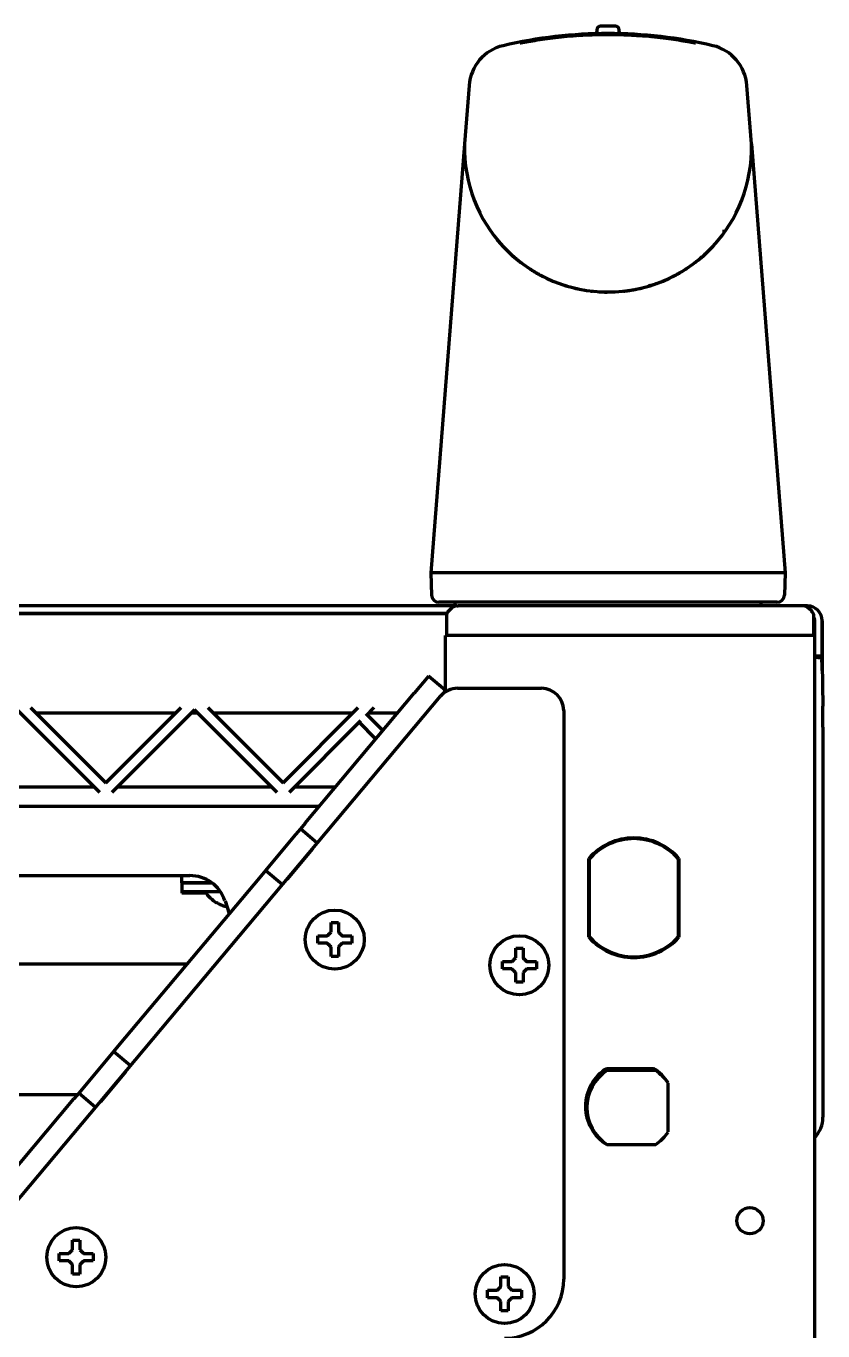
# Model space of a CAD drawing. Header units: inches. Extents: x -2405 to 7588, y 441 to 5654.
# Drawn here: x 2928 to 3035.9, y 5477.4 to 5654 of the extents above; entities that cross this region are included whole.
import ezdxf

# ---------------------------------------------------------------- set-up
doc = ezdxf.new("R2010")
doc.units = ezdxf.units.IN

msp = doc.modelspace()

# ---------------------------------------------------------------- linework, layer by layer
at = {"linetype": 'Continuous', "lineweight": 70}
for p, q in [((3001.99, 5652.72), (3001.73, 5652.7)), ((3003.06, 5652.8), (3002.72, 5652.77)), ((3002.76, 5652.78), (3002.98, 5652.79)), ((3002.93, 5652.79), (3002.81, 5652.78)), ((3002.81, 5652.78), (3002.93, 5652.79)), ((3003.02, 5652.79), (3002.93, 5652.79)), ((3002.93, 5652.79), (3003.02, 5652.79)), ((3002.98, 5652.79), (3003.36, 5652.81)), ((3003.15, 5652.8), (3002.98, 5652.79)), ((3002.98, 5652.79), (3003.15, 5652.8)), ((3003.02, 5652.79), (3003.06, 5652.8)), ((3003.06, 5652.8), (3003.02, 5652.79)), ((3003.36, 5652.81), (3003.06, 5652.8)), ((3003.15, 5652.8), (3003.28, 5652.81)), ((3003.28, 5652.81), (3003.15, 5652.8)), ((3003.32, 5652.81), (3003.28, 5652.81)), ((3003.28, 5652.81), (3003.32, 5652.81)), ((3003.71, 5652.83), (3003.75, 5652.83)), ((3003.75, 5652.83), (3003.71, 5652.83)), ((3003.84, 5652.84), (3003.75, 5652.83)), ((3003.75, 5652.83), (3003.84, 5652.84)), ((3003.84, 5652.84), (3004.01, 5652.85)), ((3004.01, 5652.85), (3003.84, 5652.84)), ((3004.01, 5652.85), (3003.96, 5652.84)), ((3003.96, 5652.84), (3004.01, 5652.85)), ((3004.01, 5652.85), (3004.09, 5652.85)), ((3004.18, 5652.85), (3004.01, 5652.85)), ((3004.01, 5652.85), (3004.18, 5652.85)), ((3004.09, 5652.85), (3004.01, 5652.85)), ((3004.22, 5652.85), (3004.09, 5652.85)), ((3004.09, 5652.85), (3004.22, 5652.85)), ((3004.18, 5652.85), (3004.39, 5652.86)), ((3004.39, 5652.86), (3004.18, 5652.85)), ((3004.22, 5652.85), (3004.39, 5652.86)), ((3004.39, 5652.86), (3004.22, 5652.85)), ((3004.78, 5652.88), (3004.39, 5652.86)), ((3004.78, 5652.88), (3004.39, 5652.86)), ((3004.39, 5652.86), (3004.78, 5652.88)), ((3004.39, 5652.86), (3004.78, 5652.88)), ((3004.74, 5652.87), (3005.12, 5652.89)), ((3004.99, 5652.88), (3004.78, 5652.88)), ((3004.78, 5652.88), (3004.95, 5652.88)), ((3004.78, 5652.88), (3004.99, 5652.88)), ((3004.95, 5652.88), (3004.78, 5652.88)), ((3004.95, 5652.88), (3005.08, 5652.88)), ((3005.08, 5652.88), (3004.95, 5652.88)), ((3004.99, 5652.88), (3005.17, 5652.89)), ((3005.17, 5652.89), (3004.99, 5652.88)), ((3005.08, 5652.88), (3005.12, 5652.89)), ((3005.12, 5652.89), (3005.08, 5652.88)), ((3005.12, 5652.89), (3005.38, 5652.89)), ((3005.34, 5652.89), (3005.17, 5652.89)), ((3005.17, 5652.89), (3005.34, 5652.89)), ((3005.28, 5653.52), (3005.28, 5653.26)), ((3005.34, 5652.89), (3005.38, 5652.89)), ((3005.38, 5652.89), (3005.34, 5652.89)), ((3005.98, 5652.9), (3005.72, 5652.9)), ((3006.54, 5652.91), (3005.98, 5652.9)), ((3006.41, 5652.91), (3006.67, 5652.91)), ((3007.1, 5652.91), (3006.54, 5652.91)), ((3007.35, 5652.91), (3007.1, 5652.91)), ((3008.28, 5653.26), (3008.28, 5653.52)), ((3009.8, 5652.83), (3009.76, 5652.84)), ((3009.76, 5652.84), (3010.01, 5652.82)), ((3009.93, 5652.83), (3009.8, 5652.83)), ((3009.93, 5652.83), (3009.88, 5652.83)), ((3009.88, 5652.83), (3009.93, 5652.83)), ((3010.1, 5652.82), (3009.93, 5652.83)), ((3010.14, 5652.82), (3009.93, 5652.83)), ((3009.93, 5652.83), (3010.1, 5652.82)), ((3010.01, 5652.82), (3010.06, 5652.82)), ((3010.06, 5652.82), (3010.18, 5652.81)), ((3010.1, 5652.82), (3010.27, 5652.81)), ((3010.27, 5652.81), (3010.1, 5652.82)), ((3010.18, 5652.81), (3010.14, 5652.82)), ((3010.14, 5652.82), (3010.18, 5652.81)), ((3010.36, 5652.8), (3010.14, 5652.82)), ((3010.18, 5652.81), (3010.36, 5652.8)), ((3010.31, 5652.81), (3010.18, 5652.81)), ((3010.18, 5652.81), (3010.31, 5652.81)), ((3010.44, 5652.8), (3010.27, 5652.81)), ((3010.27, 5652.81), (3010.44, 5652.8)), ((3010.44, 5652.8), (3010.31, 5652.81)), ((3010.31, 5652.81), (3010.44, 5652.8)), ((3010.36, 5652.8), (3010.7, 5652.78)), ((3010.7, 5652.78), (3010.36, 5652.8)), ((3010.44, 5652.8), (3010.7, 5652.78)), ((3010.44, 5652.8), (3010.66, 5652.79)), ((3010.7, 5652.78), (3010.44, 5652.8)), ((3010.7, 5652.78), (3010.44, 5652.8)), ((3010.66, 5652.79), (3010.87, 5652.77)), ((3010.91, 5652.77), (3010.7, 5652.78)), ((3010.7, 5652.78), (3010.91, 5652.77)), ((3010.87, 5652.77), (3010.7, 5652.78)), ((3010.83, 5652.77), (3010.7, 5652.78)), ((3010.7, 5652.78), (3010.87, 5652.77)), ((3010.91, 5652.77), (3010.83, 5652.77)), ((3010.87, 5652.77), (3011, 5652.76)), ((3011, 5652.76), (3010.87, 5652.77)), ((3010.87, 5652.77), (3011.04, 5652.76)), ((3010.91, 5652.77), (3011.09, 5652.76)), ((3010.96, 5652.77), (3010.91, 5652.77)), ((3011.09, 5652.76), (3010.91, 5652.77)), ((3011.21, 5652.75), (3010.96, 5652.77)), ((3011, 5652.76), (3011.09, 5652.76)), ((3011.09, 5652.76), (3011, 5652.76)), ((3011.04, 5652.76), (3011.17, 5652.75)), ((3011.26, 5652.74), (3011.09, 5652.76)), ((3011.09, 5652.76), (3011.26, 5652.74)), ((3011.17, 5652.75), (3011.21, 5652.75)), ((3011.26, 5652.74), (3011.34, 5652.74)), ((3011.34, 5652.74), (3011.26, 5652.74)), ((3012.37, 5652.65), (3012.63, 5652.63)), ((3013.66, 5652.52), (3013.92, 5652.49)), ((2998.17, 5652.3), (2997.79, 5652.25)), ((2997.79, 5652.25), (2998.04, 5652.29)), ((2999.12, 5652.43), (2999.5, 5652.48)), ((2999.5, 5652.48), (2999.25, 5652.45)), ((3013.92, 5652.49), (3014.09, 5652.47)), ((3014.52, 5652.42), (3014.13, 5652.47)), ((3014.69, 5652.4), (3014.35, 5652.44)), ((3014.9, 5652.37), (3014.52, 5652.42)), ((3014.95, 5652.36), (3015.12, 5652.34)), ((3015.12, 5652.34), (3015.37, 5652.3)), ((3015.98, 5652.22), (3015.72, 5652.26)), ((3017.05, 5652.04), (3016.7, 5652.1)), ((3016.75, 5652.09), (3016.96, 5652.06)), ((3016.92, 5652.07), (3016.79, 5652.09)), ((3016.79, 5652.09), (3016.92, 5652.07)), ((3016.92, 5652.07), (3017, 5652.05)), ((3017, 5652.05), (3016.92, 5652.07)), ((3016.96, 5652.06), (3017.35, 5651.99)), ((3017.13, 5652.03), (3016.96, 5652.06)), ((3016.96, 5652.06), (3017.13, 5652.03)), ((3017, 5652.05), (3017.05, 5652.04)), ((3017.05, 5652.04), (3017, 5652.05)), ((3017.35, 5651.99), (3017.05, 5652.04)), ((3017.13, 5652.03), (3017.26, 5652.01)), ((3017.26, 5652.01), (3017.13, 5652.03)), ((3017.31, 5652), (3017.26, 5652.01)), ((3017.26, 5652.01), (3017.31, 5652)), ((2987.97, 5646.01), (2987.35, 5638.08)), ((3026.2, 5638.08), (3025.58, 5646.01)), ((2987.35, 5638.08), (2982.78, 5580.03)), ((2987.35, 5638.08), (2987.36, 5637.03)), ((3026.19, 5637.03), (3026.2, 5638.08)), ((3026.2, 5638.08), (3030.77, 5580.03)), ((2991.31, 5625.7), (2991.31, 5625.7)), ((2991.31, 5625.7), (2991.31, 5625.7)), ((2991.31, 5625.7), (2991.31, 5625.7)), ((2991.31, 5625.7), (2991.31, 5625.7)), ((2991.31, 5625.7), (2991.31, 5625.7)), ((2991.31, 5625.7), (2991.31, 5625.7)), ((2991.31, 5625.7), (2991.31, 5625.7)), ((2991.31, 5625.7), (2991.31, 5625.7)), ((2991.31, 5625.7), (2991.31, 5625.7)), ((2991.31, 5625.7), (2991.31, 5625.7)), ((2991.31, 5625.7), (2991.31, 5625.7)), ((2991.31, 5625.7), (2991.31, 5625.7)), ((2991.31, 5625.7), (2991.31, 5625.7)), ((2991.31, 5625.7), (2991.31, 5625.7)), ((2991.31, 5625.7), (2991.31, 5625.7)), ((2991.31, 5625.7), (2991.31, 5625.7)), ((2991.31, 5625.7), (2991.31, 5625.7)), ((2991.31, 5625.7), (2991.31, 5625.7)), ((2991.31, 5625.7), (2991.31, 5625.7)), ((2991.31, 5625.7), (2991.31, 5625.7)), ((2991.31, 5625.7), (2991.31, 5625.7)), ((2991.31, 5625.7), (2991.31, 5625.7)), ((2991.31, 5625.7), (2991.31, 5625.7)), ((2991.31, 5625.7), (2991.31, 5625.7)), ((2991.31, 5625.7), (2991.31, 5625.7)), ((2991.31, 5625.7), (2991.31, 5625.7)), ((2991.31, 5625.7), (2991.31, 5625.7)), ((2991.31, 5625.7), (2991.31, 5625.7)), ((3022.18, 5625.63), (3022.23, 5625.69)), ((3004.47, 5618.17), (3004.66, 5618.15)), ((3004.66, 5618.15), (3004.67, 5618.15)), ((3005.49, 5618.08), (3005.51, 5618.07)), ((3011.39, 5618.59), (3011.4, 5618.59)), ((3012.28, 5618.83), (3012.29, 5618.83)), ((2982.78, 5580.03), (2982.89, 5577)), ((3007.3, 5580.03), (3006.25, 5580.03)), ((3030.77, 5580.03), (3030.66, 5577)), ((2986.31, 5575.53), (2867.78, 5575.53)), ((2985.61, 5575.24), (2985.19, 5574.83)), ((2986.03, 5576.03), (2986.04, 5575.53)), ((2986.31, 5575.53), (2986.5, 5575.53)), ((3033.05, 5575.53), (2986.5, 5575.53)), ((2997.45, 5575.58), (2997.45, 5575.53)), ((2997.55, 5575.53), (2997.55, 5575.53)), ((2997.55, 5575.53), (2997.55, 5575.53)), ((3007.3, 5576.03), (3006.25, 5576.03)), ((3027.51, 5575.53), (3027.52, 5576.03)), ((3033.24, 5575.53), (3033.05, 5575.53)), ((3033.78, 5575.53), (3033.24, 5575.53)), ((3034.36, 5574.83), (3033.94, 5575.24)), ((2984.99, 5574.53), (2867.78, 5574.53)), ((2984.96, 5574.46), (2870.85, 5574.46)), ((2950.78, 5574.46), (2950.78, 5574.53)), ((2984.9, 5574.12), (2984.9, 5571.53)), ((3034.65, 5571.53), (3034.65, 5574.12)), ((3034.78, 5571.53), (3034.78, 5573.53)), ((3035.78, 5573.53), (3035.78, 5566.78)), ((3035.78, 5569.28), (3035.78, 5573.53)), ((2986.58, 5571.53), (2984.78, 5571.53)), ((2984.78, 5563.9), (2984.78, 5571.53)), ((3032.98, 5571.53), (2986.58, 5571.53)), ((3034.78, 5571.53), (3032.98, 5571.53)), ((3034.78, 5421.5), (3034.78, 5571.53)), ((3034.78, 5568.78), (3035.78, 5568.78)), ((3034.97, 5568.53), (3034.78, 5568.53)), ((3035.72, 5568.43), (3035.74, 5568.23)), ((3035.76, 5567.81), (3035.86, 5561.95)), ((3035.78, 5568.78), (3035.78, 5569.28)), ((3035.78, 5568.49), (3035.78, 5568.78)), ((3035.78, 5566.78), (3035.78, 5568.49)), ((2982.48, 5566.03), (2980.55, 5563.73)), ((2984.78, 5564.1), (2982.48, 5566.03)), ((2983.97, 5564.87), (2983.86, 5564.87)), ((2983.97, 5564.87), (2984.12, 5564.66)), ((2983.97, 5564.78), (2983.97, 5564.87)), ((2986.41, 5564.39), (2997.78, 5564.39)), ((2924.98, 5492.84), (2984.12, 5563.32)), ((2965.76, 5546.12), (2980.55, 5563.73)), ((2984.78, 5564.1), (2984.12, 5563.32)), ((2984.61, 5563.91), (2984.67, 5563.83)), ((2937.96, 5550.28), (2926.78, 5561.47)), ((2928.58, 5561.79), (2938.78, 5551.59)), ((2948.22, 5561.04), (2929.33, 5561.04)), ((2938.78, 5551.59), (2948.97, 5561.79)), ((2950.78, 5561.47), (2939.59, 5550.28)), ((2951.21, 5561.04), (2950.34, 5561.04)), ((2961.96, 5550.28), (2950.78, 5561.47)), ((2952.58, 5561.79), (2962.78, 5551.59)), ((2972.22, 5561.04), (2953.33, 5561.04)), ((2962.78, 5551.59), (2972.97, 5561.79)), ((2975.09, 5561.79), (2973.97, 5560.66)), ((2974.14, 5560.84), (2976.31, 5558.68)), ((2978.28, 5561.04), (2974.34, 5561.04)), ((3000.78, 5561.39), (3000.78, 5484.39)), ((2973.26, 5559.96), (2963.59, 5550.28)), ((2975.34, 5557.52), (2973.08, 5559.78)), ((3035.88, 5559.13), (3035.88, 5506.31)), ((2916.34, 5551.03), (2937.21, 5551.03)), ((2940.34, 5551.03), (2961.21, 5551.03)), ((2964.34, 5551.03), (2969.89, 5551.03)), ((2888.88, 5548.43), (2967.7, 5548.43)), ((2965.12, 5545.35), (2964.48, 5544.58)), ((2965.76, 5546.12), (2965.12, 5545.35)), ((2967.42, 5543.42), (2965.12, 5545.35)), ((2964.48, 5544.58), (2961.04, 5540.49)), ((2966.78, 5542.66), (2963.34, 5538.56)), ((3004.18, 5530.7), (3004.18, 5541.36)), ((3004.28, 5530.74), (3004.28, 5541.32)), ((3016.28, 5541.32), (3016.28, 5530.74)), ((3016.38, 5541.36), (3016.38, 5530.7)), ((2960.4, 5539.72), (2959.76, 5538.95)), ((2961.04, 5540.49), (2960.4, 5539.72)), ((2962.7, 5537.79), (2960.4, 5539.72)), ((2902.38, 5539.03), (2950.17, 5539.03)), ((2959.76, 5538.95), (2940.47, 5515.97)), ((2949.08, 5538.03), (2949.08, 5539.03)), ((2949.08, 5538.03), (2953.08, 5538.03)), ((2949.08, 5538.03), (2949.08, 5536.83)), ((2953.08, 5538.03), (2949.08, 5538.03)), ((2953.17, 5538.03), (2953.08, 5538.03)), ((2953.17, 5538.03), (2953.08, 5538.03)), ((2953.08, 5536.83), (2949.08, 5536.83)), ((2949.08, 5536.83), (2949.08, 5536.63)), ((2952.39, 5536.63), (2949.08, 5536.63)), ((2954.32, 5536.83), (2953.08, 5536.83)), ((2953.78, 5535.35), (2953.78, 5535.39)), ((2954.92, 5535.62), (2955.5, 5533.88)), ((2955.08, 5534.84), (2955.18, 5534.83)), ((2967.48, 5530.37), (2967.48, 5530.87)), ((2972.08, 5530.87), (2972.08, 5530.37)), ((2967.48, 5529.87), (2967.48, 5530.37)), ((2972.08, 5530.37), (2972.08, 5529.87)), ((2992.48, 5526.89), (2992.48, 5527.39)), ((2997.08, 5527.39), (2997.08, 5526.89)), ((2949.74, 5527.03), (2894.76, 5527.03)), ((2992.48, 5526.39), (2992.48, 5526.89)), ((2997.08, 5526.89), (2997.08, 5526.39)), ((2939.83, 5515.21), (2939.19, 5514.44)), ((2940.47, 5515.97), (2939.83, 5515.21)), ((2942.13, 5513.28), (2939.83, 5515.21)), ((2939.19, 5514.44), (2935.75, 5510.34)), ((2941.48, 5512.51), (2938.05, 5508.42)), ((3006.6, 5512.93), (3012.95, 5512.93)), ((3013.24, 5512.63), (3006.61, 5512.63)), ((2935.11, 5509.58), (2934.46, 5508.81)), ((2935.75, 5510.34), (2935.11, 5509.58)), ((2937.4, 5507.65), (2935.11, 5509.58)), ((3014.93, 5504.32), (3014.93, 5510.95)), ((2910.54, 5509.38), (2934.94, 5509.38)), ((2919.68, 5491.19), (2934.46, 5508.81)), ((3003.93, 5507.63), (3003.75, 5507.79)), ((3004.45, 5505.17), (3004.23, 5505.37)), ((3006.61, 5502.63), (3006.6, 5502.63)), ((3006.61, 5502.63), (3013.24, 5502.63)), ((2932.48, 5487.37), (2932.48, 5487.87)), ((2932.48, 5486.87), (2932.48, 5487.37)), ((2937.08, 5487.87), (2937.08, 5487.37)), ((2937.08, 5487.37), (2937.08, 5486.87)), ((2990.48, 5482.39), (2990.48, 5482.89)), ((2990.48, 5481.89), (2990.48, 5482.39)), ((2995.08, 5482.89), (2995.08, 5482.39)), ((2995.08, 5482.39), (2995.08, 5481.89))]:
    msp.add_line(p, q, dxfattribs=at)
for centre, radius in [((2969.78, 5530.37), 4), ((2994.78, 5526.89), 4), ((3026, 5492.31), 1.78), ((2934.78, 5487.37), 4), ((2992.78, 5482.39), 4)]:
    msp.add_circle(centre, radius, dxfattribs=at)
for centre, radius, start, end in [((3006.78, 5591.33), 61.7, 76.692, 103.308), ((3006.78, 5591.33), 61.58, 78.8806, 101.1194), ((3006.78, 5591.33), 61.58, 78.8806, 101.1186), ((3006.78, 5591.33), 61.58, 79.8274, 100.1718), ((3006.78, 5591.33), 61.58, 79.8274, 100.1726), ((3006.78, 5591.33), 61.58, 95.0165, 96.4608), ((3006.78, 5591.33), 61.58, 95.0165, 96.4608), ((3006.78, 5591.33), 61.58, 95.0165, 96.2198), ((3006.78, 5591.33), 61.58, 95.0165, 96.2198), ((3006.78, 5591.33), 61.58, 95.1768, 96.2198), ((3006.78, 5591.33), 61.58, 95.1768, 96.2198), ((3006.78, 5591.33), 61.58, 93.7355, 94.6961), ((3006.78, 5591.33), 61.58, 93.6955, 94.4558), ((3006.78, 5591.33), 61.58, 93.6955, 94.4558), ((3006.78, 5591.33), 61.58, 93.7755, 94.4558), ((3006.78, 5591.33), 61.58, 91.2982, 91.8971), ((3005.03, 5653.26), 0.25, 275.9018, 0), ((3005.78, 5653.52), 0.5, 90.9471, 180), ((3006.78, 5593.03), 61, 89.0529, 90.9471), ((3007.78, 5653.52), 0.5, 0, 89.0529), ((3008.53, 5653.26), 0.25, 180, 263.2176), ((3006.78, 5591.33), 61.58, 84.7848, 85.4257), ((3006.78, 5591.33), 61.58, 83.9023, 85.4257), ((3006.78, 5591.33), 61.58, 83.9023, 84.5442), ((2993.95, 5645.54), 6, 103.308, 175.5), ((3006.78, 5591.33), 61.58, 98.7159, 100.1726), ((3006.78, 5591.33), 61.58, 98.7159, 100.1726), ((3006.78, 5591.33), 61.58, 98.7159, 99.9294), ((3006.78, 5591.33), 61.58, 98.7159, 99.9294), ((3006.78, 5591.33), 61.58, 98.8774, 99.9294), ((3006.78, 5591.33), 61.58, 98.8774, 99.9294), ((3006.78, 5591.33), 61.58, 82.3746, 83.1793), ((3006.78, 5591.33), 61.58, 82.4149, 83.1391), ((3006.78, 5591.33), 61.58, 80.6796, 81.6491), ((3006.78, 5591.33), 61.58, 80.6392, 81.407), ((3006.78, 5591.33), 61.58, 80.6392, 81.407), ((3006.78, 5591.33), 61.58, 80.7201, 81.407), ((3019.6, 5645.54), 6, 4.5, 76.692), ((3006.78, 5637.46), 19.42, 181.246, 358.754), ((2983.89, 5577.03), 1, 182, 270), ((3029.66, 5577.03), 1, 270, 358), ((2985.9, 5574.12), 1, 135, 180), ((2986.31, 5574.53), 1, 90, 135), ((3033.24, 5574.53), 1, 45, 90), ((3033.78, 5573.53), 2, 0, 90), ((3033.65, 5574.12), 1, 0, 45), ((2957.79, 5572.53), 2, 73.6105, 90), ((2978.76, 5572.53), 2, 90, 106.3895), ((2983.78, 5572.53), 2, 74.212, 90), ((3033.78, 5573.53), 1, 0, 28.9561), ((2986.41, 5561.39), 3, 90, 140), ((2997.78, 5561.39), 3, 0, 90), ((3010.28, 5536.03), 8.1, 41.1416, 138.8584), ((3010.28, 5536.03), 8, 41.4096, 138.5904), ((2950.17, 5534.03), 5, 18.4841, 90), ((2956.27, 5539.45), 4.8, 213.082, 238.6273), ((3010.28, 5536.03), 8.1, 221.1416, 318.8584), ((3010.28, 5536.03), 8, 221.4096, 318.5904), ((3009.78, 5507.78), 6.05, 121.6532, 238.3468), ((3009.93, 5507.63), 6, 123.5573, 236.4427), ((3023.28, 5515.03), 10.66, 191.3638, 193.0143), ((3009.78, 5507.78), 6.05, 31.6532, 58.3468), ((3009.93, 5507.63), 6, 33.5573, 56.4427), ((3009.93, 5507.63), 6, 303.5573, 326.4427), ((2992.78, 5484.39), 8, 270, 0)]:
    msp.add_arc(centre, radius, start, end, dxfattribs=at)
for centre, major_axis, ratio, start_param, end_param in [((3006.6, 5606.73), (-53.32, -0.61), 0.866024, 4.705953, 4.718825), ((3006.83, 5606.73), (53.33, -0.2), 0.866025, 1.564361, 1.577232), ((3008.58, 5606.62), (52.96, -6.26), 0.866021, 1.564316, 1.577276), ((3004.73, 5606.59), (-52.85, -7.1), 0.866021, 4.702243, 4.722534), ((3004.76, 5606.59), (-52.87, -6.99), 0.866022, 4.702246, 4.722532), ((3008.84, 5606.59), (52.84, -7.15), 0.866019, 1.564302, 1.57729), ((3034.97, 5568.43), (0.75, 0), 0.140541, 0.017453, 1.570796), ((3035.74, 5566.75), (0, -1.5), 0.017455, 2.356194, 3.001966), ((3035.81, 5559.13), (0, -4), 0.017455, 1.570796, 2.356194), ((3031.88, 5506.31), (3.46, -2), 0.999797, 6.045282, 6.806696)]:
    msp.add_ellipse(centre, major_axis=major_axis, ratio=ratio, start_param=start_param, end_param=end_param, dxfattribs=at)
for points, knots in [([(3018.65, 5651.75), (3017.96, 5651.89), (3016.79, 5652.1), (3014.93, 5652.37), (3012.94, 5652.61), (3010.21, 5652.84), (3006.78, 5652.94), (3003.34, 5652.84), (3000.62, 5652.61), (2998.62, 5652.37), (2996.76, 5652.1), (2995.59, 5651.89), (2994.9, 5651.75)], [0, 0, 0, 0, 0.125, 0.1875, 0.25, 0.375, 0.5, 0.625, 0.75, 0.8125, 0.875, 1, 1, 1, 1]), ([(2994.9, 5651.75), (2995.57, 5651.88), (2996.72, 5652.09), (2998.56, 5652.36), (3000.56, 5652.61), (3003.3, 5652.84), (3006.78, 5652.94), (3010.25, 5652.84), (3012.99, 5652.61), (3014.99, 5652.36), (3016.83, 5652.09), (3017.99, 5651.88), (3018.65, 5651.75)], [0, 0, 0, 0, 0.125, 0.1875, 0.25, 0.375, 0.5, 0.625, 0.75, 0.8125, 0.875, 1, 1, 1, 1]), ([(2995.9, 5651.94), (2995.76, 5651.91), (2995.54, 5651.87), (2995.25, 5651.82), (2995.05, 5651.78), (2994.93, 5651.76), (2994.9, 5651.75), (2994.9, 5651.75)], [0, 0, 0, 0, 0.25, 0.4375, 0.625, 0.8125, 1, 1, 1, 1]), ([(2994.9, 5651.75), (2994.9, 5651.75), (2994.95, 5651.76), (2995.11, 5651.79), (2995.33, 5651.84), (2995.6, 5651.89), (2995.8, 5651.92), (2995.9, 5651.94)], [0, 0, 0, 0, 0.25, 0.4375, 0.625, 0.8125, 1, 1, 1, 1]), ([(3018.65, 5651.75), (3018.65, 5651.75), (3018.61, 5651.76), (3018.44, 5651.79), (3018.22, 5651.84), (3017.95, 5651.89), (3017.75, 5651.92), (3017.65, 5651.94)], [0, 0, 0, 0, 0.25, 0.4375, 0.625, 0.8125, 1, 1, 1, 1]), ([(3017.65, 5651.94), (3017.79, 5651.91), (3018.01, 5651.87), (3018.3, 5651.82), (3018.5, 5651.78), (3018.62, 5651.76), (3018.65, 5651.75), (3018.65, 5651.75)], [0, 0, 0, 0, 0.25, 0.4375, 0.625, 0.8125, 1, 1, 1, 1]), ([(2991.73, 5625.18), (2991.73, 5625.17), (2991.78, 5625.11), (2991.84, 5625.04), (2991.9, 5624.97)], [0, 0, 0, 0, 0.075441, 1, 1, 1, 1]), ([(2991.82, 5625.06), (2991.9, 5624.97), (2992.05, 5624.79), (2992.26, 5624.55), (2992.42, 5624.37), (2992.5, 5624.29), (2992.51, 5624.28), (2992.51, 5624.27)], [0, 0, 0, 0, 0.2265, 0.456481, 0.686755, 0.919329, 1, 1, 1, 1]), ([(2993.82, 5622.98), (2993.9, 5622.91), (2994.06, 5622.77), (2994.27, 5622.59), (2994.38, 5622.5), (2994.39, 5622.49)], [0, 0, 0, 0, 0.479825, 0.929008, 1, 1, 1, 1]), ([(2994.39, 5622.49), (2994.49, 5622.41), (2994.67, 5622.26), (2994.91, 5622.08), (2995.02, 5621.99), (2995.06, 5621.97), (2995.06, 5621.96)], [0, 0, 0, 0, 0.301049, 0.607571, 0.918471, 1, 1, 1, 1]), ([(3018.78, 5622.19), (3018.86, 5622.25), (3019.03, 5622.39), (3019.24, 5622.56), (3019.35, 5622.65), (3019.36, 5622.66)], [0, 0, 0, 0, 0.485732, 0.936468, 1, 1, 1, 1]), ([(3019.36, 5622.66), (3019.46, 5622.74), (3019.63, 5622.9), (3019.84, 5623.08), (3019.92, 5623.16), (3019.95, 5623.19)], [0, 0, 0, 0, 0.360216, 0.72698, 1, 1, 1, 1]), ([(2996.12, 5621.22), (2996.12, 5621.22), (2996.12, 5621.21), (2996.12, 5621.21), (2996.12, 5621.21), (2996.13, 5621.21), (2996.13, 5621.21), (2996.2, 5621.16), (2996.43, 5621.02), (2996.75, 5620.82), (2997.08, 5620.62), (2997.28, 5620.51), (2997.37, 5620.46)], [0, 0, 0, 0, 0.001096, 0.002536, 0.005093, 0.011616, 0.042727, 0.243581, 0.454099, 0.659482, 0.858506, 1, 1, 1, 1]), ([(3015.51, 5620.11), (3015.51, 5620.11), (3015.51, 5620.11), (3015.51, 5620.11), (3015.52, 5620.11), (3015.52, 5620.11), (3015.53, 5620.12), (3015.6, 5620.15), (3015.83, 5620.27), (3016.17, 5620.45), (3016.51, 5620.65), (3016.7, 5620.76), (3016.78, 5620.81)], [0, 0, 0, 0, 0.001097, 0.002537, 0.005095, 0.011626, 0.042797, 0.243592, 0.454099, 0.659482, 0.858505, 1, 1, 1, 1]), ([(3015.52, 5620.11), (3015.52, 5620.11), (3015.52, 5620.11), (3015.53, 5620.12), (3015.59, 5620.15), (3015.78, 5620.25), (3016.1, 5620.41), (3016.47, 5620.62), (3016.7, 5620.76), (3016.81, 5620.83)], [0, 0, 0, 0, 0.003456, 0.044306, 0.195397, 0.401455, 0.605823, 0.80623, 1, 1, 1, 1]), ([(3016.81, 5620.83), (3016.81, 5620.83), (3016.93, 5620.89), (3017.12, 5621.02), (3017.34, 5621.16), (3017.42, 5621.21), (3017.42, 5621.21), (3017.42, 5621.21)], [0, 0, 0, 0, 0.001194, 0.299583, 0.601614, 0.911685, 1, 1, 1, 1]), ([(3018.46, 5621.94), (3018.46, 5621.94), (3018.46, 5621.94), (3018.46, 5621.94), (3018.46, 5621.94), (3018.46, 5621.94), (3018.47, 5621.94), (3018.48, 5621.95), (3018.56, 5622.02), (3018.68, 5622.11), (3018.78, 5622.19), (3018.78, 5622.19)], [0, 0, 0, 0, 0.000298, 0.002083, 0.004744, 0.010216, 0.027519, 0.164567, 0.568385, 0.993634, 1, 1, 1, 1]), ([(2997.27, 5620.52), (2997.3, 5620.5), (2997.44, 5620.42), (2997.68, 5620.29), (2997.92, 5620.17), (2998.02, 5620.12), (2998.03, 5620.11), (2998.03, 5620.11)], [0, 0, 0, 0, 0.070453, 0.339318, 0.610965, 0.889152, 1, 1, 1, 1]), ([(3000.42, 5619.1), (3000.53, 5619.06), (3000.76, 5618.99), (3001.05, 5618.89), (3001.23, 5618.84), (3001.26, 5618.83), (3001.26, 5618.83)], [0, 0, 0, 0, 0.219886, 0.49624, 0.781507, 1, 1, 1, 1]), ([(3000.48, 5619.08), (3000.52, 5619.07), (3000.61, 5619.04), (3000.69, 5619.01), (3000.74, 5618.99)], [0, 0, 0, 0, 0.405744, 1, 1, 1, 1]), ([(3012.29, 5618.83), (3012.29, 5618.83), (3012.29, 5618.83), (3012.33, 5618.84), (3012.48, 5618.89), (3012.79, 5618.99), (3013.2, 5619.13), (3013.53, 5619.24), (3013.68, 5619.3), (3013.7, 5619.31)], [0, 0, 0, 0, 0.015661, 0.120785, 0.323467, 0.543025, 0.755949, 0.960795, 1, 1, 1, 1]), ([(3012.5, 5618.96), (3012.49, 5618.95), (3012.45, 5618.91), (3012.4, 5618.88), (3012.35, 5618.85), (3012.32, 5618.84), (3012.3, 5618.84), (3012.3, 5618.83), (3012.29, 5618.83), (3012.29, 5618.83)], [0, 0, 0, 0, 0.271837, 0.575753, 0.798036, 0.935693, 0.98241, 0.997065, 1, 1, 1, 1]), ([(3013.7, 5619.31), (3013.81, 5619.35), (3014.04, 5619.44), (3014.32, 5619.56), (3014.49, 5619.63), (3014.52, 5619.64), (3014.52, 5619.64)], [0, 0, 0, 0, 0.219256, 0.495411, 0.780461, 1, 1, 1, 1]), ([(3013.77, 5619.34), (3013.8, 5619.35), (3013.87, 5619.37), (3013.93, 5619.4), (3013.95, 5619.41)], [0, 0, 0, 0, 0.563429, 1, 1, 1, 1]), ([(3002.21, 5618.58), (3002.23, 5618.57), (3002.31, 5618.55), (3002.48, 5618.51), (3002.68, 5618.47), (3002.76, 5618.45)], [0, 0, 0, 0, 0.206058, 0.712949, 1, 1, 1, 1]), ([(3005.52, 5618.07), (3005.55, 5618.07), (3005.66, 5618.07), (3005.92, 5618.05), (3006.15, 5618.04), (3006.22, 5618.04)], [0, 0, 0, 0, 0.351619, 0.803527, 1, 1, 1, 1]), ([(3006.16, 5618.04), (3006.22, 5618.04), (3006.35, 5618.04), (3006.49, 5618.04), (3006.55, 5618.04)], [0, 0, 0, 0, 0.537134, 1, 1, 1, 1]), ([(3008.88, 5618.15), (3008.88, 5618.15), (3008.88, 5618.15), (3008.9, 5618.15), (3009, 5618.16), (3009.28, 5618.19), (3009.69, 5618.25), (3010.15, 5618.33), (3010.62, 5618.41), (3011.01, 5618.5), (3011.29, 5618.56), (3011.37, 5618.58), (3011.39, 5618.59)], [0, 0, 0, 0, 0.002523, 0.035333, 0.143707, 0.276712, 0.393433, 0.517179, 0.63609, 0.754162, 0.875756, 1, 1, 1, 1]), ([(3006.25, 5580.03), (3003.08, 5580.03), (2996.84, 5580.03), (2989.09, 5580.03), (2983.97, 5580.03), (2982.78, 5580.03), (2982.78, 5580.03)], [0, 0, 0, 0, 0.250017, 0.500033, 0.75005, 1, 1, 1, 1]), ([(3006.25, 5576.03), (3006.16, 5576.03), (3006.06, 5576.03), (3005.88, 5576.03), (3005.78, 5576.03), (3005.5, 5576.03), (3005.31, 5576.03), (3004.75, 5576.03), (3004.38, 5576.03), (3003.27, 5576.03), (3002.54, 5576.03), (3001.08, 5576.03), (3000.36, 5576.03), (2999.29, 5576.03), (2998.93, 5576.03), (2998.49, 5576.03), (2998.4, 5576.03), (2998.22, 5576.03), (2997.96, 5576.03), (2997.7, 5576.03), (2996.83, 5576.03), (2996.16, 5576.03), (2995.17, 5576.03), (2994.85, 5576.03), (2994.37, 5576.03), (2994.21, 5576.03), (2993.9, 5576.03), (2993.74, 5576.03), (2992.97, 5576.03), (2992.38, 5576.03), (2991.24, 5576.03), (2990.7, 5576.03), (2989.93, 5576.03), (2989.68, 5576.03), (2989.37, 5576.03), (2989.31, 5576.03), (2989.19, 5576.03), (2989.01, 5576.03), (2988.84, 5576.03), (2988.26, 5576.03), (2987.84, 5576.03), (2987.05, 5576.03), (2986.69, 5576.03), (2986.27, 5576.03), (2986.15, 5576.03), (2986.03, 5576.03), (2985.96, 5576.03), (2985.92, 5576.03), (2985.73, 5576.03), (2985.59, 5576.03), (2985.2, 5576.03), (2984.97, 5576.03), (2984.57, 5576.03), (2984.41, 5576.03), (2984.21, 5576.03), (2984.16, 5576.03), (2984.08, 5576.03), (2984.06, 5576.03), (2984.02, 5576.03), (2984, 5576.03), (2983.92, 5576.03), (2983.89, 5576.03), (2983.89, 5576.03)], [0, 0, 0, 0, 0.007815, 0.007815, 0.01563, 0.01563, 0.031259, 0.031259, 0.062519, 0.062519, 0.125037, 0.125037, 0.187556, 0.187556, 0.218815, 0.218815, 0.22663, 0.22663, 0.234444, 0.250074, 0.250074, 0.312593, 0.312593, 0.343852, 0.343852, 0.359482, 0.359482, 0.375111, 0.375111, 0.43763, 0.43763, 0.500148, 0.500148, 0.531408, 0.531408, 0.539222, 0.539222, 0.547037, 0.562667, 0.562667, 0.625185, 0.625185, 0.687704, 0.687704, 0.703333, 0.711148, 0.711148, 0.718963, 0.718963, 0.750222, 0.750222, 0.812741, 0.812741, 0.875259, 0.875259, 0.906519, 0.906519, 0.922148, 0.922148, 0.937778, 0.937778, 1, 1, 1, 1]), ([(3029.67, 5576.03), (3029.66, 5576.03), (3029.63, 5576.03), (3029.55, 5576.03), (3029.53, 5576.03), (3029.49, 5576.03), (3029.47, 5576.03), (3029.39, 5576.03), (3029.34, 5576.03), (3029.14, 5576.03), (3028.98, 5576.03), (3028.58, 5576.03), (3028.36, 5576.03), (3027.83, 5576.03), (3027.53, 5576.03), (3027.16, 5576.03), (3027.12, 5576.03), (3027.03, 5576.03), (3026.9, 5576.03), (3026.77, 5576.03), (3026.59, 5576.03), (3026.49, 5576.03), (3026.3, 5576.03), (3026.2, 5576.03), (3025.71, 5576.03), (3025.28, 5576.03), (3024.37, 5576.03), (3023.89, 5576.03), (3023.11, 5576.03), (3022.85, 5576.03), (3022.51, 5576.03), (3022.44, 5576.03), (3022.3, 5576.03), (3022.09, 5576.03), (3021.88, 5576.03), (3021.17, 5576.03), (3020.58, 5576.03), (3019.35, 5576.03), (3018.72, 5576.03), (3017.89, 5576.03), (3017.65, 5576.03), (3017.39, 5576.03), (3017.23, 5576.03), (3017.14, 5576.03), (3016.72, 5576.03), (3016.38, 5576.03), (3015.34, 5576.03), (3014.64, 5576.03), (3013.22, 5576.03), (3012.5, 5576.03), (3011.4, 5576.03), (3011.04, 5576.03), (3010.48, 5576.03), (3010.29, 5576.03), (3009.92, 5576.03), (3009.73, 5576.03), (3008.8, 5576.03), (3008.05, 5576.03), (3007.3, 5576.03)], [0, 0, 0, 0, 0.0625, 0.0625, 0.078125, 0.078125, 0.09375, 0.09375, 0.125, 0.125, 0.1875, 0.1875, 0.25, 0.25, 0.3125, 0.3125, 0.320313, 0.320313, 0.328125, 0.34375, 0.34375, 0.359375, 0.359375, 0.375, 0.375, 0.4375, 0.4375, 0.5, 0.5, 0.53125, 0.53125, 0.539063, 0.539063, 0.546875, 0.5625, 0.5625, 0.625, 0.625, 0.6875, 0.6875, 0.703125, 0.710938, 0.710938, 0.71875, 0.71875, 0.75, 0.75, 0.8125, 0.8125, 0.875, 0.875, 0.90625, 0.90625, 0.921875, 0.921875, 0.9375, 0.9375, 1, 1, 1, 1]), ([(2953.78, 5535.39), (2953.98, 5535.26), (2954.19, 5535.16), (2954.51, 5535.02), (2954.62, 5534.98), (2954.85, 5534.9), (2954.96, 5534.87), (2955.08, 5534.84)], [0, 0, 0, 0, 0.5, 0.5, 0.75, 0.75, 1, 1, 1, 1]), ([(2970.28, 5532.67), (2970.28, 5532.47), (2970.28, 5532.26), (2970.28, 5531.94), (2970.28, 5531.83), (2970.28, 5531.6), (2970.28, 5531.49), (2970.28, 5531.37)], [0, 0, 0, 0, 0.5, 0.5, 0.75, 0.75, 1, 1, 1, 1]), ([(2967.48, 5530.87), (2967.68, 5530.87), (2967.89, 5530.87), (2968.21, 5530.87), (2968.32, 5530.87), (2968.55, 5530.87), (2968.66, 5530.87), (2968.78, 5530.87)], [0, 0, 0, 0, 0.5, 0.5, 0.75, 0.75, 1, 1, 1, 1]), ([(2969.28, 5528.07), (2969.28, 5528.28), (2969.28, 5528.49), (2969.28, 5528.81), (2969.28, 5528.92), (2969.28, 5529.14), (2969.28, 5529.26), (2969.28, 5529.37)], [0, 0, 0, 0, 0.5, 0.5, 0.75, 0.75, 1, 1, 1, 1]), ([(2972.08, 5529.87), (2971.87, 5529.87), (2971.66, 5529.87), (2971.34, 5529.87), (2971.23, 5529.87), (2971, 5529.87), (2970.89, 5529.87), (2970.78, 5529.87)], [0, 0, 0, 0, 0.5, 0.5, 0.75, 0.75, 1, 1, 1, 1]), ([(2995.28, 5529.19), (2995.28, 5528.99), (2995.28, 5528.78), (2995.28, 5528.45), (2995.28, 5528.34), (2995.28, 5528.12), (2995.28, 5528.01), (2995.28, 5527.89)], [0, 0, 0, 0, 0.5, 0.5, 0.75, 0.75, 1, 1, 1, 1]), ([(2992.48, 5527.39), (2992.68, 5527.39), (2992.89, 5527.39), (2993.21, 5527.39), (2993.32, 5527.39), (2993.55, 5527.39), (2993.66, 5527.39), (2993.78, 5527.39)], [0, 0, 0, 0, 0.5, 0.5, 0.75, 0.75, 1, 1, 1, 1]), ([(2994.28, 5524.59), (2994.28, 5524.79), (2994.28, 5525), (2994.28, 5525.33), (2994.28, 5525.44), (2994.28, 5525.66), (2994.28, 5525.78), (2994.28, 5525.89)], [0, 0, 0, 0, 0.5, 0.5, 0.75, 0.75, 1, 1, 1, 1]), ([(2997.08, 5526.39), (2996.87, 5526.39), (2996.66, 5526.39), (2996.34, 5526.39), (2996.23, 5526.39), (2996, 5526.39), (2995.89, 5526.39), (2995.78, 5526.39)], [0, 0, 0, 0, 0.5, 0.5, 0.75, 0.75, 1, 1, 1, 1]), ([(2935.28, 5489.67), (2935.28, 5489.47), (2935.28, 5489.26), (2935.28, 5488.94), (2935.28, 5488.83), (2935.28, 5488.6), (2935.28, 5488.49), (2935.28, 5488.37)], [0, 0, 0, 0, 0.5, 0.5, 0.75, 0.75, 1, 1, 1, 1]), ([(2932.48, 5487.87), (2932.68, 5487.87), (2932.89, 5487.87), (2933.21, 5487.87), (2933.32, 5487.87), (2933.55, 5487.87), (2933.66, 5487.87), (2933.78, 5487.87)], [0, 0, 0, 0, 0.5, 0.5, 0.75, 0.75, 1, 1, 1, 1]), ([(2937.08, 5486.87), (2936.87, 5486.87), (2936.66, 5486.87), (2936.34, 5486.87), (2936.23, 5486.87), (2936, 5486.87), (2935.89, 5486.87), (2935.78, 5486.87)], [0, 0, 0, 0, 0.5, 0.5, 0.75, 0.75, 1, 1, 1, 1]), ([(2934.28, 5485.07), (2934.28, 5485.28), (2934.28, 5485.49), (2934.28, 5485.81), (2934.28, 5485.92), (2934.28, 5486.14), (2934.28, 5486.26), (2934.28, 5486.37)], [0, 0, 0, 0, 0.5, 0.5, 0.75, 0.75, 1, 1, 1, 1]), ([(2993.28, 5484.69), (2993.28, 5484.49), (2993.28, 5484.28), (2993.28, 5483.96), (2993.28, 5483.85), (2993.28, 5483.62), (2993.28, 5483.51), (2993.28, 5483.39)], [0, 0, 0, 0, 0.5, 0.5, 0.75, 0.75, 1, 1, 1, 1]), ([(2990.48, 5482.89), (2990.68, 5482.89), (2990.89, 5482.89), (2991.21, 5482.89), (2991.32, 5482.89), (2991.55, 5482.89), (2991.66, 5482.89), (2991.78, 5482.89)], [0, 0, 0, 0, 0.5, 0.5, 0.75, 0.75, 1, 1, 1, 1]), ([(2992.28, 5480.09), (2992.28, 5480.3), (2992.28, 5480.51), (2992.28, 5480.83), (2992.28, 5480.94), (2992.28, 5481.16), (2992.28, 5481.28), (2992.28, 5481.39)], [0, 0, 0, 0, 0.5, 0.5, 0.75, 0.75, 1, 1, 1, 1]), ([(2995.08, 5481.89), (2994.87, 5481.89), (2994.66, 5481.89), (2994.34, 5481.89), (2994.23, 5481.89), (2994, 5481.89), (2993.89, 5481.89), (2993.78, 5481.89)], [0, 0, 0, 0, 0.5, 0.5, 0.75, 0.75, 1, 1, 1, 1])]:
    msp.add_open_spline(points, degree=3, knots=knots, dxfattribs=at)
for points, degree in [([(3022.51, 5626.23), (3022.43, 5626.23), (3022.36, 5626.22), (3022.28, 5626.21)], 3), ([(3003.51, 5618.31), (3003.58, 5618.3), (3003.65, 5618.29), (3003.71, 5618.28)], 3), ([(3006.22, 5618.04), (3006.41, 5618.03), (3006.65, 5618.03)], 2), ([(3009.29, 5618.2), (3009.36, 5618.21), (3009.43, 5618.22), (3009.5, 5618.23)], 3), ([(3010.25, 5618.35), (3010.32, 5618.36), (3010.39, 5618.37), (3010.46, 5618.39)], 3), ([(3030.77, 5580.03), (3030.77, 5580.03), (3029.58, 5580.03), (3024.46, 5580.03), (3016.71, 5580.03), (3010.47, 5580.03), (3007.3, 5580.03)], 3), ([(2969.28, 5531.37), (2969.28, 5531.43), (2969.28, 5531.54), (2969.28, 5531.7), (2969.28, 5531.86), (2969.28, 5532.01), (2969.28, 5532.16), (2969.28, 5532.32), (2969.28, 5532.49), (2969.28, 5532.61), (2969.28, 5532.67)], 3), ([(2969.28, 5532.67), (2969.44, 5532.67), (2969.78, 5532.67), (2970.11, 5532.67), (2970.28, 5532.67)], 3), ([(2968.78, 5530.87), (2968.8, 5530.9), (2968.85, 5530.94), (2968.92, 5531.02), (2968.99, 5531.09), (2969.06, 5531.16), (2969.13, 5531.23), (2969.2, 5531.3), (2969.25, 5531.35), (2969.28, 5531.37)], 3), ([(2970.28, 5531.37), (2970.3, 5531.35), (2970.35, 5531.3), (2970.43, 5531.22), (2970.5, 5531.15), (2970.57, 5531.08), (2970.64, 5531.01), (2970.71, 5530.94), (2970.75, 5530.9), (2970.78, 5530.87)], 3), ([(2970.78, 5530.87), (2970.83, 5530.87), (2970.94, 5530.87), (2971.1, 5530.87), (2971.26, 5530.87), (2971.41, 5530.87), (2971.57, 5530.87), (2971.72, 5530.87), (2971.89, 5530.87), (2972.01, 5530.87), (2972.08, 5530.87)], 3), ([(2968.78, 5529.87), (2968.72, 5529.87), (2968.61, 5529.87), (2968.45, 5529.87), (2968.29, 5529.87), (2968.14, 5529.87), (2967.99, 5529.87), (2967.83, 5529.87), (2967.66, 5529.87), (2967.54, 5529.87), (2967.48, 5529.87)], 3), ([(2969.28, 5529.37), (2969.25, 5529.4), (2969.2, 5529.45), (2969.12, 5529.52), (2969.05, 5529.6), (2968.98, 5529.67), (2968.91, 5529.74), (2968.84, 5529.8), (2968.8, 5529.85), (2968.78, 5529.87)], 3), ([(2970.78, 5529.87), (2970.75, 5529.85), (2970.7, 5529.8), (2970.63, 5529.73), (2970.56, 5529.66), (2970.49, 5529.59), (2970.42, 5529.52), (2970.35, 5529.44), (2970.3, 5529.4), (2970.28, 5529.37)], 3), ([(2970.28, 5529.37), (2970.28, 5529.32), (2970.28, 5529.21), (2970.28, 5529.05), (2970.28, 5528.89), (2970.28, 5528.74), (2970.28, 5528.58), (2970.28, 5528.43), (2970.28, 5528.26), (2970.28, 5528.14), (2970.28, 5528.07)], 3), ([(2994.28, 5527.89), (2994.28, 5527.94), (2994.28, 5528.05), (2994.28, 5528.21), (2994.28, 5528.37), (2994.28, 5528.53), (2994.28, 5528.68), (2994.28, 5528.84), (2994.28, 5529), (2994.28, 5529.13), (2994.28, 5529.19)], 3), ([(2994.28, 5529.19), (2994.44, 5529.19), (2994.78, 5529.19), (2995.11, 5529.19), (2995.28, 5529.19)], 3), ([(2970.28, 5528.07), (2970.11, 5528.07), (2969.78, 5528.07), (2969.44, 5528.07), (2969.28, 5528.07)], 3), ([(2993.78, 5527.39), (2993.8, 5527.41), (2993.85, 5527.46), (2993.92, 5527.53), (2993.99, 5527.6), (2994.06, 5527.68), (2994.13, 5527.75), (2994.2, 5527.82), (2994.25, 5527.87), (2994.28, 5527.89)], 3), ([(2995.28, 5527.89), (2995.3, 5527.86), (2995.35, 5527.81), (2995.43, 5527.74), (2995.5, 5527.67), (2995.57, 5527.6), (2995.64, 5527.53), (2995.71, 5527.46), (2995.75, 5527.41), (2995.78, 5527.39)], 3), ([(2995.78, 5527.39), (2995.83, 5527.39), (2995.94, 5527.39), (2996.1, 5527.39), (2996.26, 5527.39), (2996.41, 5527.39), (2996.57, 5527.39), (2996.72, 5527.39), (2996.89, 5527.39), (2997.01, 5527.39), (2997.08, 5527.39)], 3), ([(2993.78, 5526.39), (2993.72, 5526.39), (2993.61, 5526.39), (2993.45, 5526.39), (2993.29, 5526.39), (2993.14, 5526.39), (2992.99, 5526.39), (2992.83, 5526.39), (2992.66, 5526.39), (2992.54, 5526.39), (2992.48, 5526.39)], 3), ([(2994.28, 5525.89), (2994.25, 5525.92), (2994.2, 5525.97), (2994.12, 5526.04), (2994.05, 5526.11), (2993.98, 5526.18), (2993.91, 5526.25), (2993.84, 5526.32), (2993.8, 5526.37), (2993.78, 5526.39)], 3), ([(2995.78, 5526.39), (2995.75, 5526.37), (2995.7, 5526.32), (2995.63, 5526.25), (2995.56, 5526.18), (2995.49, 5526.11), (2995.42, 5526.03), (2995.35, 5525.96), (2995.3, 5525.91), (2995.28, 5525.89)], 3), ([(2995.28, 5525.89), (2995.28, 5525.84), (2995.28, 5525.73), (2995.28, 5525.57), (2995.28, 5525.41), (2995.28, 5525.25), (2995.28, 5525.1), (2995.28, 5524.94), (2995.28, 5524.78), (2995.28, 5524.65), (2995.28, 5524.59)], 3), ([(2995.28, 5524.59), (2995.11, 5524.59), (2994.78, 5524.59), (2994.44, 5524.59), (2994.28, 5524.59)], 3), ([(2933.78, 5487.87), (2933.8, 5487.9), (2933.85, 5487.94), (2933.92, 5488.02), (2933.99, 5488.09), (2934.06, 5488.16), (2934.13, 5488.23), (2934.2, 5488.3), (2934.25, 5488.35), (2934.28, 5488.37)], 3), ([(2934.28, 5488.37), (2934.28, 5488.43), (2934.28, 5488.54), (2934.28, 5488.7), (2934.28, 5488.86), (2934.28, 5489.01), (2934.28, 5489.16), (2934.28, 5489.32), (2934.28, 5489.49), (2934.28, 5489.61), (2934.28, 5489.67)], 3), ([(2934.28, 5489.67), (2934.44, 5489.67), (2934.78, 5489.67), (2935.11, 5489.67), (2935.28, 5489.67)], 3), ([(2935.28, 5488.37), (2935.3, 5488.35), (2935.35, 5488.3), (2935.43, 5488.22), (2935.5, 5488.15), (2935.57, 5488.08), (2935.64, 5488.01), (2935.71, 5487.94), (2935.75, 5487.9), (2935.78, 5487.87)], 3), ([(2933.78, 5486.87), (2933.72, 5486.87), (2933.61, 5486.87), (2933.45, 5486.87), (2933.29, 5486.87), (2933.14, 5486.87), (2932.99, 5486.87), (2932.83, 5486.87), (2932.66, 5486.87), (2932.54, 5486.87), (2932.48, 5486.87)], 3), ([(2934.28, 5486.37), (2934.25, 5486.4), (2934.2, 5486.45), (2934.12, 5486.52), (2934.05, 5486.6), (2933.98, 5486.67), (2933.91, 5486.74), (2933.84, 5486.8), (2933.8, 5486.85), (2933.78, 5486.87)], 3), ([(2935.78, 5486.87), (2935.75, 5486.85), (2935.7, 5486.8), (2935.63, 5486.73), (2935.56, 5486.66), (2935.49, 5486.59), (2935.42, 5486.52), (2935.35, 5486.44), (2935.3, 5486.4), (2935.28, 5486.37)], 3), ([(2935.78, 5487.87), (2935.83, 5487.87), (2935.94, 5487.87), (2936.1, 5487.87), (2936.26, 5487.87), (2936.41, 5487.87), (2936.57, 5487.87), (2936.72, 5487.87), (2936.89, 5487.87), (2937.01, 5487.87), (2937.08, 5487.87)], 3), ([(2935.28, 5485.07), (2935.11, 5485.07), (2934.78, 5485.07), (2934.44, 5485.07), (2934.28, 5485.07)], 3), ([(2935.28, 5486.37), (2935.28, 5486.32), (2935.28, 5486.21), (2935.28, 5486.05), (2935.28, 5485.89), (2935.28, 5485.74), (2935.28, 5485.58), (2935.28, 5485.43), (2935.28, 5485.26), (2935.28, 5485.14), (2935.28, 5485.07)], 3), ([(2991.78, 5482.89), (2991.8, 5482.92), (2991.85, 5482.96), (2991.92, 5483.04), (2991.99, 5483.11), (2992.06, 5483.18), (2992.13, 5483.25), (2992.2, 5483.32), (2992.25, 5483.37), (2992.28, 5483.39)], 3), ([(2992.28, 5483.39), (2992.28, 5483.45), (2992.28, 5483.56), (2992.28, 5483.72), (2992.28, 5483.88), (2992.28, 5484.03), (2992.28, 5484.18), (2992.28, 5484.34), (2992.28, 5484.51), (2992.28, 5484.63), (2992.28, 5484.69)], 3), ([(2992.28, 5484.69), (2992.44, 5484.69), (2992.78, 5484.69), (2993.11, 5484.69), (2993.28, 5484.69)], 3), ([(2993.28, 5483.39), (2993.3, 5483.37), (2993.35, 5483.32), (2993.43, 5483.24), (2993.5, 5483.17), (2993.57, 5483.1), (2993.64, 5483.03), (2993.71, 5482.96), (2993.75, 5482.92), (2993.78, 5482.89)], 3), ([(2991.78, 5481.89), (2991.72, 5481.89), (2991.61, 5481.89), (2991.45, 5481.89), (2991.29, 5481.89), (2991.14, 5481.89), (2990.99, 5481.89), (2990.83, 5481.89), (2990.66, 5481.89), (2990.54, 5481.89), (2990.48, 5481.89)], 3), ([(2992.28, 5481.39), (2992.25, 5481.42), (2992.2, 5481.47), (2992.12, 5481.54), (2992.05, 5481.62), (2991.98, 5481.69), (2991.91, 5481.75), (2991.84, 5481.82), (2991.8, 5481.87), (2991.78, 5481.89)], 3), ([(2993.78, 5481.89), (2993.75, 5481.87), (2993.7, 5481.82), (2993.63, 5481.75), (2993.56, 5481.68), (2993.49, 5481.61), (2993.42, 5481.54), (2993.35, 5481.46), (2993.3, 5481.42), (2993.28, 5481.39)], 3), ([(2993.28, 5481.39), (2993.28, 5481.34), (2993.28, 5481.23), (2993.28, 5481.07), (2993.28, 5480.91), (2993.28, 5480.75), (2993.28, 5480.6), (2993.28, 5480.45), (2993.28, 5480.28), (2993.28, 5480.16), (2993.28, 5480.09)], 3), ([(2993.78, 5482.89), (2993.83, 5482.89), (2993.94, 5482.89), (2994.1, 5482.89), (2994.26, 5482.89), (2994.41, 5482.89), (2994.57, 5482.89), (2994.72, 5482.89), (2994.89, 5482.89), (2995.01, 5482.89), (2995.08, 5482.89)], 3), ([(2993.28, 5480.09), (2993.11, 5480.09), (2992.78, 5480.09), (2992.44, 5480.09), (2992.28, 5480.09)], 3)]:
    msp.add_open_spline(points, degree=degree, dxfattribs=at)

doc.saveas('drawing.dxf')
